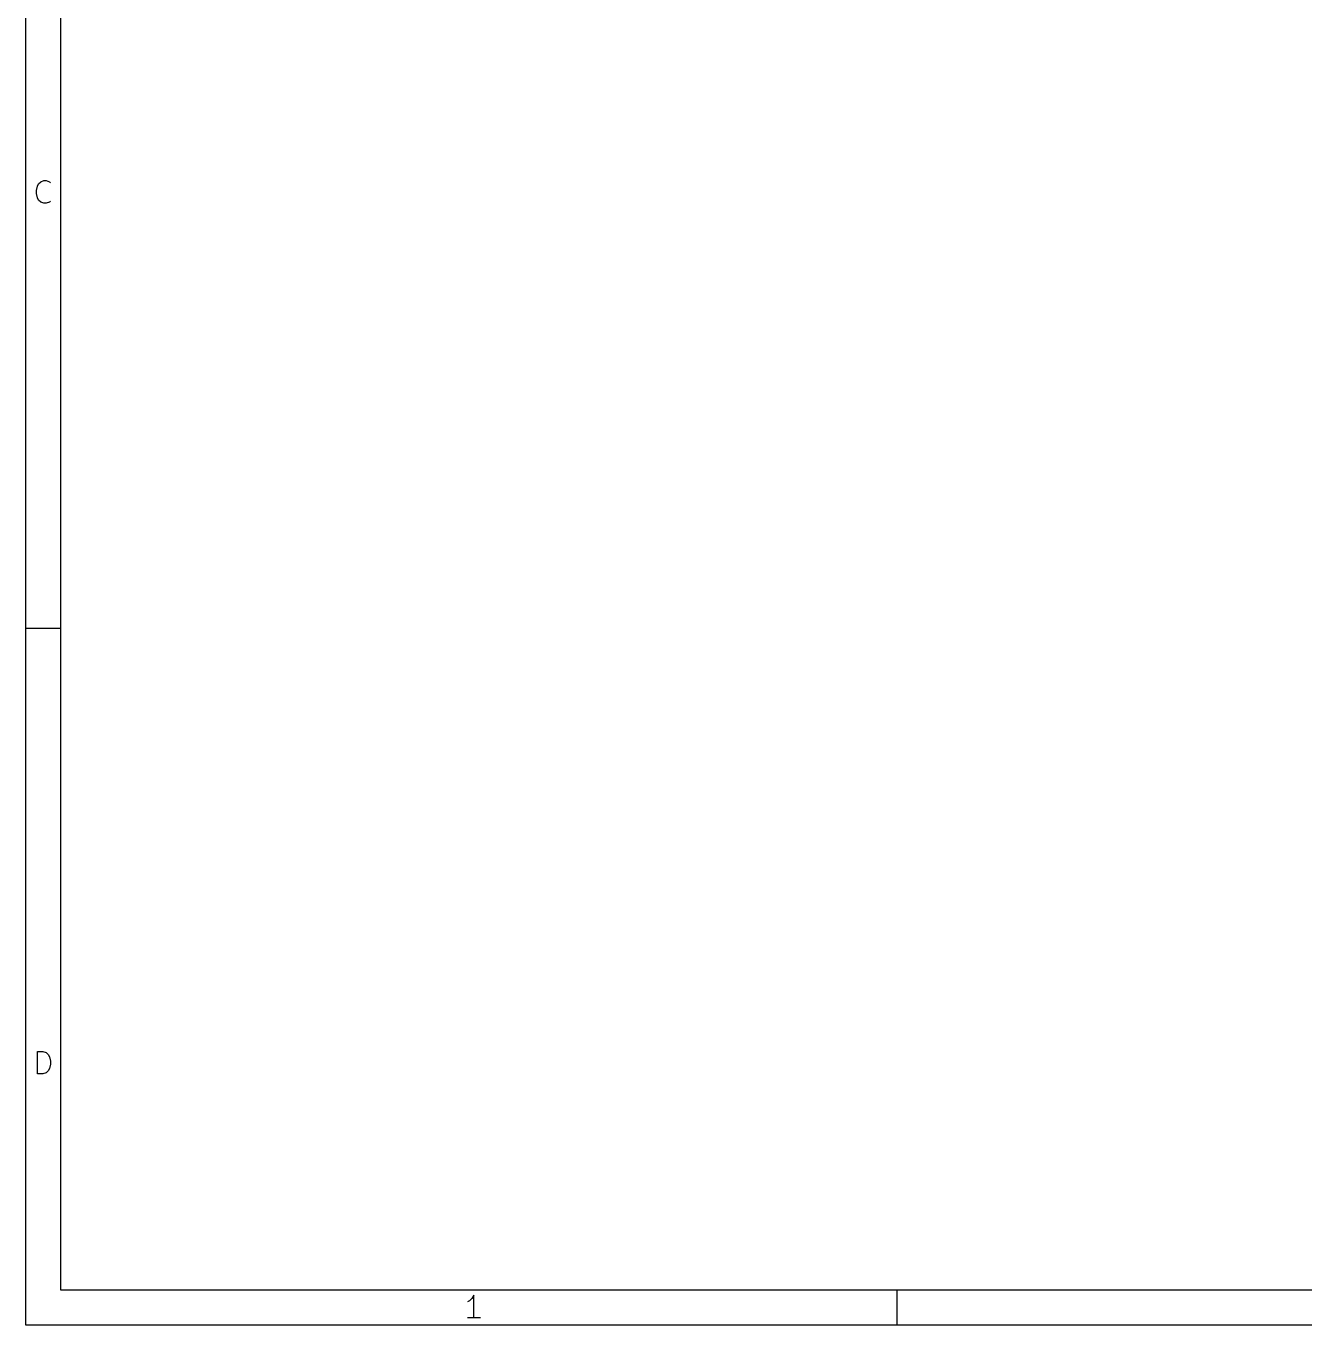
# Model space of a CAD drawing. Header units: inches. Extents: x 0.4 to 11.3, y -7.9 to -0.4.
# Drawn here: x 0.394 to 3.282, y -7.874 to -4.937 of the extents above; entities that cross this region are included whole.
import ezdxf

# ---------------------------------------------------------------- set-up
doc = ezdxf.new("R2010")
doc.units = ezdxf.units.IN
doc.header["$MEASUREMENT"] = 0

msp = doc.modelspace()

# ---------------------------------------------------------------- linework, layer by layer
at = {"layer": 'BLACK', "linetype": 'CONTINUOUS'}
for p, q in [((0.3937, -7.8743), (0.3937, -0.3937)), ((0.4724, -7.7956), (0.4724, -0.4724)), ((0.4172, -5.3091), (0.4197, -5.2993)), ((0.4172, -5.3164), (0.4172, -5.3091)), ((0.4197, -5.2993), (0.4221, -5.2945)), ((0.4221, -5.2945), (0.427, -5.2896)), ((0.427, -5.2896), (0.4343, -5.2871)), ((0.4343, -5.2871), (0.4392, -5.2871)), ((0.4392, -5.2871), (0.4465, -5.2896)), ((0.4465, -5.2896), (0.4489, -5.292)), ((0.4197, -5.3261), (0.4172, -5.3164)), ((0.4221, -5.331), (0.4197, -5.3261)), ((0.427, -5.3359), (0.4221, -5.331)), ((0.4343, -5.3383), (0.427, -5.3359)), ((0.4392, -5.3383), (0.4343, -5.3383)), ((0.4465, -5.3359), (0.4392, -5.3383)), ((0.4489, -5.3335), (0.4465, -5.3359)), ((0.3937, -6.2992), (0.4724, -6.2992)), ((0.4197, -7.3068), (0.4197, -7.2557)), ((0.4197, -7.2557), (0.4319, -7.2557)), ((0.4319, -7.2557), (0.4392, -7.2581)), ((0.4392, -7.2581), (0.444, -7.263)), ((0.444, -7.263), (0.4465, -7.2678)), ((0.4465, -7.2678), (0.4489, -7.2776)), ((0.4489, -7.2776), (0.4489, -7.2849)), ((0.4319, -7.3068), (0.4197, -7.3068)), ((0.4392, -7.3044), (0.4319, -7.3068)), ((0.444, -7.2995), (0.4392, -7.3044)), ((0.4465, -7.2946), (0.444, -7.2995)), ((0.4489, -7.2849), (0.4465, -7.2946)), ((11.2206, -7.7956), (0.4724, -7.7956)), ((1.4062, -7.8071), (1.4013, -7.8144)), ((1.4062, -7.8583), (1.4062, -7.8071)), ((2.3622, -7.7956), (2.3622, -7.8743)), ((1.3965, -7.8193), (1.3916, -7.8217)), ((1.4013, -7.8144), (1.3965, -7.8193)), ((1.4208, -7.8583), (1.3916, -7.8583)), ((11.2993, -7.8743), (0.3937, -7.8743))]:
    msp.add_line(p, q, dxfattribs=at)

doc.saveas('drawing.dxf')
